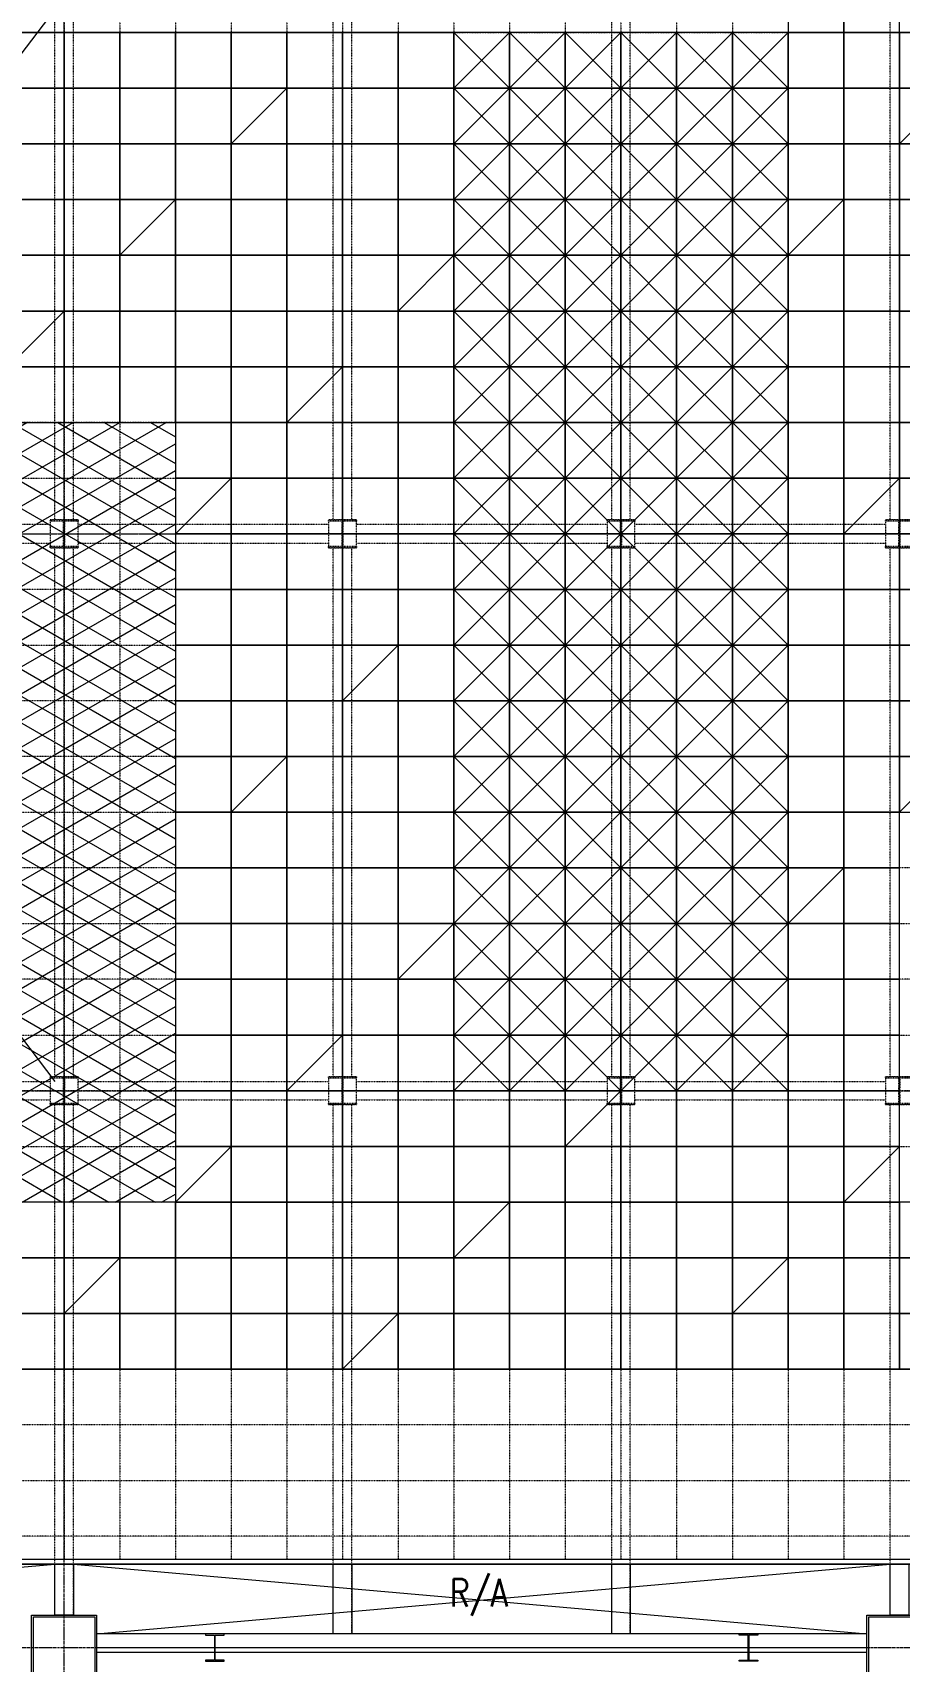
# Model space of a CAD drawing. Extents: x 73996 to 686888, y -9729 to 263202.
# Drawn here: x 381586 to 390926, y 181054 to 198602 of the extents above; entities that cross this region are included whole.
import ezdxf
from ezdxf.enums import TextEntityAlignment as Align

# ---------------------------------------------------------------- set-up
doc = ezdxf.new("R2010")
doc.units = 0
doc.header["$LTSCALE"] = 20
doc.linetypes.add('Data Center Layout_L20$0$CENTER', pattern=[2, 1.25, -0.25, 0.25, -0.25])
doc.linetypes.add('Data Center Layout_L20$0$DOTK1', pattern=[0.1, 0.05, -0.05])
for name, color, linetype, lineweight in [('Data Center Layout_L20$0$$ALDG', 252, 'Data Center Layout_L20$0$DOTK1', 0), ('Data Center Layout_L20$0$$ALDG-P', 252, 'Continuous', 0), ('Data Center Layout_L20$0$$AREA-RC', 252, 'Continuous', 0), ('Data Center Layout_L20$0$$OOBIKI', 252, 'Data Center Layout_L20$0$DOTK1', 0), ('Data Center Layout_L20$0$ARC', 252, 'Continuous', 0), ('Data Center Layout_L20$0$H-SIN', 252, 'Data Center Layout_L20$0$CENTER', 9), ('Data Center Layout_L20$0$HOJO1', 252, 'Continuous', 0)]:
    doc.layers.add(name, color=color, linetype=linetype, lineweight=lineweight)
doc.styles.add('Data Center Layout_L20$0$ROMS', font='ROMANS.shx', dxfattribs={"bigfont": 'bigfont.shx'})

# ---------------------------------------------------------------- blocks, each defined once
blk = doc.blocks.new('Data Center Layout_L20$0$BLANK')
blk.add_lwpolyline([(0, 0), (600, 0), (600, 600), (0, 600)], close=True)
blk = doc.blocks.new('Data Center Layout_L20$0$AGV')
for p, q in [((0, 600), (600, 0)), ((600, 600), (0, 0))]:
    blk.add_line(p, q)
blk.add_lwpolyline([(0, 0), (600, 0), (600, 600), (0, 600)], close=True)
blk = doc.blocks.new('Data Center Layout_L20$0$45%-AL-G')
blk.add_line((600, 600), (0, 0))
blk.add_lwpolyline([(0, 0), (600, 0), (600, 600), (0, 600)], close=True)
blk = doc.blocks.new('Data Center Layout_L20$0$A$C80dc7663')
at = {"layer": 'Data Center Layout_L20$0$$ALDG-P', "linetype": 'Data Center Layout_L20$0$DOTK1'}
h = blk.add_hatch(dxfattribs=at)
h.set_pattern_fill('EXP', color=256, scale=100, style=0)
h.set_pattern_definition([(30, (275940.24, 28654.4), (-125, 216.50635), []), (330, (275940.24, 28654.4), (125, 216.50635), [])])
h.paths.add_polyline_path([(423340.24, 161245.59), (425140.24, 161245.59), (425140.24, 152845.59), (423340.24, 152845.59)])
at = {"layer": 'Data Center Layout_L20$0$$ALDG'}
for p, q in [((424540.24, 184203.59), (424540.24, 148995.59)), ((425140.24, 184153.59), (425140.24, 148995.59)), ((425740.24, 184153.59), (425740.24, 148995.59)), ((426340.24, 184153.59), (426340.24, 148995.59)), ((426940.24, 182515.59), (426940.24, 148995.59)), ((427540.24, 182515.59), (427540.24, 148995.59)), ((428140.24, 182515.59), (428140.24, 148995.59)), ((428740.24, 182515.59), (428740.24, 148995.59)), ((429340.24, 182515.59), (429340.24, 148995.59)), ((429940.24, 182515.59), (429940.24, 148995.59)), ((430540.24, 182515.59), (430540.24, 148995.59)), ((431140.24, 182515.59), (431140.24, 148995.59)), ((431740.24, 182515.59), (431740.24, 148995.59)), ((432340.24, 182515.59), (432340.24, 148995.59)), ((423940.24, 165695.59), (423940.24, 148995.59)), ((334590.24, 165445.59), (531290.24, 165445.59)), ((531290.24, 164845.59), (334590.24, 164845.59)), ((334590.24, 164245.59), (531290.24, 164245.59)), ((531290.24, 163645.59), (334590.24, 163645.59)), ((334590.24, 163045.59), (531290.24, 163045.59)), ((531290.24, 162445.59), (334590.24, 162445.59)), ((334590.24, 161845.59), (531290.24, 161845.59)), ((531290.24, 161245.59), (334590.24, 161245.59)), ((334590.24, 160645.59), (531290.24, 160645.59)), ((334590.24, 160045.59), (531290.24, 160045.59)), ((531290.24, 159445.59), (334590.24, 159445.59)), ((334590.24, 158845.59), (531290.24, 158845.59)), ((531290.24, 158245.59), (334590.24, 158245.59)), ((531290.24, 157645.59), (334590.24, 157645.59)), ((334590.24, 157045.59), (531290.24, 157045.59)), ((531290.24, 156445.59), (334590.24, 156445.59)), ((334590.24, 155845.59), (531290.24, 155845.59)), ((531290.24, 155245.59), (334590.24, 155245.59)), ((334590.24, 154645.59), (531290.24, 154645.59)), ((531290.24, 154045.59), (334590.24, 154045.59)), ((334590.24, 153445.59), (531290.24, 153445.59)), ((531290.24, 152845.59), (334590.24, 152845.59)), ((334590.24, 152245.59), (531290.24, 152245.59)), ((531290.24, 151645.59), (334590.24, 151645.59)), ((334590.24, 151045.59), (531290.24, 151045.59)), ((531290.24, 150445.59), (334590.24, 150445.59)), ((334590.24, 149845.59), (531290.24, 149845.59)), ((531290.24, 149245.59), (334590.24, 149245.59))]:
    blk.add_line(p, q, dxfattribs=at)
at = {"layer": 'Data Center Layout_L20$0$$ALDG-P'}
blk.add_lwpolyline([(421540.24, 151045.59), (421540.24, 165445.59), (428140.24, 165445.59), (428140.24, 154045.59), (431740.24, 154045.59), (431740.24, 165445.59), (439540.24, 165445.59), (439540.24, 151045.59)], close=True, dxfattribs=at)
at = {"layer": 'Data Center Layout_L20$0$$AREA-RC'}
blk.add_lwpolyline([(390940.24, 151045.59), (439540.24, 151045.59), (439540.24, 165445.59), (446140.24, 165445.59), (446140.24, 148345.59), (444890.24, 148345.59), (444890.24, 148945.59), (402990.24, 148945.59), (402990.24, 148395.59), (396590.24, 148395.59), (396590.24, 148345.59), (390890.24, 148345.59), (390890.24, 148995.59), (390940.24, 148995.59)], close=True, dxfattribs=at)
at = {"layer": 'Data Center Layout_L20$0$$OOBIKI'}
for p, q in [((426840.24, 160195.59), (426840.24, 165895.59)), ((427040.24, 160195.59), (427040.24, 165895.59)), ((429840.24, 160195.59), (429840.24, 165895.59)), ((430040.24, 160195.59), (430040.24, 165895.59)), ((423840.24, 160195.59), (423840.24, 165695.59)), ((424040.24, 160195.59), (424040.24, 165695.59)), ((432840.24, 160195.59), (432840.24, 165695.59)), ((423790.24, 160145.59), (421090.24, 160145.59)), ((426790.24, 160145.59), (424090.24, 160145.59)), ((429790.24, 160145.59), (427090.24, 160145.59)), ((432790.24, 160145.59), (430090.24, 160145.59)), ((421090.24, 159945.59), (423790.24, 159945.59)), ((423840.24, 154195.59), (423840.24, 159895.59)), ((424040.24, 154195.59), (424040.24, 159895.59)), ((424090.24, 159945.59), (426790.24, 159945.59)), ((426840.24, 154195.59), (426840.24, 159895.59)), ((427040.24, 154195.59), (427040.24, 159895.59)), ((427090.24, 159945.59), (429790.24, 159945.59)), ((429840.24, 154195.59), (429840.24, 159895.59)), ((430040.24, 154195.59), (430040.24, 159895.59)), ((430090.24, 159945.59), (432790.24, 159945.59)), ((432840.24, 154195.59), (432840.24, 159895.59)), ((421090.24, 154145.59), (423790.24, 154145.59)), ((424090.24, 154145.59), (426790.24, 154145.59)), ((427090.24, 154145.59), (429790.24, 154145.59)), ((430090.24, 154145.59), (432790.24, 154145.59)), ((421090.24, 153945.59), (423790.24, 153945.59)), ((424090.24, 153945.59), (426790.24, 153945.59)), ((427090.24, 153945.59), (429790.24, 153945.59)), ((430090.24, 153945.59), (432790.24, 153945.59)), ((423840.24, 148395.59), (423840.24, 153895.59)), ((424040.24, 148395.59), (424040.24, 153895.59)), ((426840.24, 148195.59), (426840.24, 153895.59)), ((427040.24, 148195.59), (427040.24, 153895.59)), ((429840.24, 148195.59), (429840.24, 153895.59)), ((430040.24, 148195.59), (430040.24, 153895.59)), ((432840.24, 148395.59), (432840.24, 153895.59))]:
    blk.add_line(p, q, dxfattribs=at)
at = {"layer": 'Data Center Layout_L20$0$$OOBIKI', "linetype": 'Data Center Layout_L20$0$DOTK1'}
for points in [[(423790.24, 160195.59), (424090.24, 160195.59), (424090.24, 160180.59), (423945.24, 160180.59), (423945.24, 159910.59), (424090.24, 159910.59), (424090.24, 159895.59), (423790.24, 159895.59), (423790.24, 159910.59), (423935.24, 159910.59), (423935.24, 160180.59), (423790.24, 160180.59)], [(426790.24, 160195.59), (427090.24, 160195.59), (427090.24, 160180.59), (426945.24, 160180.59), (426945.24, 159910.59), (427090.24, 159910.59), (427090.24, 159895.59), (426790.24, 159895.59), (426790.24, 159910.59), (426935.24, 159910.59), (426935.24, 160180.59), (426790.24, 160180.59)], [(429790.24, 160195.59), (430090.24, 160195.59), (430090.24, 160180.59), (429945.24, 160180.59), (429945.24, 159910.59), (430090.24, 159910.59), (430090.24, 159895.59), (429790.24, 159895.59), (429790.24, 159910.59), (429935.24, 159910.59), (429935.24, 160180.59), (429790.24, 160180.59)], [(432790.24, 160195.59), (433090.24, 160195.59), (433090.24, 160180.59), (432945.24, 160180.59), (432945.24, 159910.59), (433090.24, 159910.59), (433090.24, 159895.59), (432790.24, 159895.59), (432790.24, 159910.59), (432935.24, 159910.59), (432935.24, 160180.59), (432790.24, 160180.59)], [(423790.24, 154195.59), (424090.24, 154195.59), (424090.24, 154180.59), (423945.24, 154180.59), (423945.24, 153910.59), (424090.24, 153910.59), (424090.24, 153895.59), (423790.24, 153895.59), (423790.24, 153910.59), (423935.24, 153910.59), (423935.24, 154180.59), (423790.24, 154180.59)], [(426790.24, 154195.59), (427090.24, 154195.59), (427090.24, 154180.59), (426945.24, 154180.59), (426945.24, 153910.59), (427090.24, 153910.59), (427090.24, 153895.59), (426790.24, 153895.59), (426790.24, 153910.59), (426935.24, 153910.59), (426935.24, 154180.59), (426790.24, 154180.59)], [(429790.24, 154195.59), (430090.24, 154195.59), (430090.24, 154180.59), (429945.24, 154180.59), (429945.24, 153910.59), (430090.24, 153910.59), (430090.24, 153895.59), (429790.24, 153895.59), (429790.24, 153910.59), (429935.24, 153910.59), (429935.24, 154180.59), (429790.24, 154180.59)], [(432790.24, 154195.59), (433090.24, 154195.59), (433090.24, 154180.59), (432945.24, 154180.59), (432945.24, 153910.59), (433090.24, 153910.59), (433090.24, 153895.59), (432790.24, 153895.59), (432790.24, 153910.59), (432935.24, 153910.59), (432935.24, 154180.59), (432790.24, 154180.59)]]:
    blk.add_lwpolyline(points, close=True, dxfattribs=at)
at = {"layer": 'Data Center Layout_L20$0$$OOBIKI'}
for points in [[(423790.24, 159895.59), (424090.24, 159895.59), (424090.24, 160195.59), (423790.24, 160195.59)], [(426790.24, 159895.59), (427090.24, 159895.59), (427090.24, 160195.59), (426790.24, 160195.59)], [(429790.24, 159895.59), (430090.24, 159895.59), (430090.24, 160195.59), (429790.24, 160195.59)], [(432790.24, 159895.59), (433090.24, 159895.59), (433090.24, 160195.59), (432790.24, 160195.59)], [(423790.24, 153895.59), (424090.24, 153895.59), (424090.24, 154195.59), (423790.24, 154195.59)], [(426790.24, 153895.59), (427090.24, 153895.59), (427090.24, 154195.59), (426790.24, 154195.59)], [(429790.24, 153895.59), (430090.24, 153895.59), (430090.24, 154195.59), (429790.24, 154195.59)], [(432790.24, 153895.59), (433090.24, 153895.59), (433090.24, 154195.59), (432790.24, 154195.59)]]:
    blk.add_lwpolyline(points, close=True, dxfattribs=at)
at = {"layer": 'Data Center Layout_L20$0$ARC'}
for p, q in [((444940.24, 148995.59), (402940.24, 148995.59)), ((402990.24, 148945.59), (444890.24, 148945.59)), ((415290.24, 148195.59), (423840.24, 148945.59)), ((424040.24, 148945.59), (432590.24, 148195.59)), ((424290.24, 148195.59), (432840.24, 148945.59)), ((432590.24, 148195.59), (424290.24, 148195.59)), ((424290.24, 147995.59), (432590.24, 147995.59))]:
    blk.add_line(p, q, dxfattribs=at)
at = {"layer": 'Data Center Layout_L20$0$ARC', "linetype": 'Continuous'}
blk.add_line((424290.24, 148045.59), (432590.24, 148045.59), dxfattribs=at)
at = {"layer": 'Data Center Layout_L20$0$ARC'}
for points in [[(423340.24, 161245.59), (425140.24, 161245.59), (425140.24, 152845.59), (423340.24, 152845.59)], [(423840.24, 148945.59), (424040.24, 148945.59), (424040.24, 148395.59), (423840.24, 148395.59)], [(426840.24, 148945.59), (427040.24, 148945.59), (427040.24, 148195.59), (426840.24, 148195.59)], [(429840.24, 148945.59), (430040.24, 148945.59), (430040.24, 148195.59), (429840.24, 148195.59)], [(432840.24, 148945.59), (433040.24, 148945.59), (433040.24, 148395.59), (432840.24, 148395.59)], [(423590.24, 147695.59), (423590.24, 148395.59), (424290.24, 148395.59), (424290.24, 147695.59)], [(423610.24, 147715.59), (423610.24, 148375.59), (424270.24, 148375.59), (424270.24, 147715.59)], [(432590.24, 147695.59), (432590.24, 148395.59), (433290.24, 148395.59), (433290.24, 147695.59)], [(432610.24, 147715.59), (432610.24, 148375.59), (433270.24, 148375.59), (433270.24, 147715.59)], [(425465.24, 147898.59), (425665.24, 147898.59), (425665.24, 147910.59), (425569.24, 147910.59), (425569.24, 148180.59), (425665.24, 148180.59), (425665.24, 148192.59), (425465.24, 148192.59), (425465.24, 148180.59), (425561.24, 148180.59), (425561.24, 147910.59), (425465.24, 147910.59)], [(431415.24, 147898.59), (431215.24, 147898.59), (431215.24, 147910.59), (431311.24, 147910.59), (431311.24, 148180.59), (431215.24, 148180.59), (431215.24, 148192.59), (431415.24, 148192.59), (431415.24, 148180.59), (431319.24, 148180.59), (431319.24, 147910.59), (431415.24, 147910.59)]]:
    blk.add_lwpolyline(points, close=True, dxfattribs=at)
at = {"layer": 'Data Center Layout_L20$0$H-SIN'}
for p, q in [((423940.24, 124521.53), (423940.24, 230045.59)), ((294307.41, 160045.59), (588940.24, 160045.59)), ((294307.41, 154045.59), (588940.24, 154045.59)), ((294307.41, 148045.59), (588940.24, 148045.59))]:
    blk.add_line(p, q, dxfattribs=at)
at = {"layer": 'Data Center Layout_L20$0$HOJO1'}
for p, q in [((423840.24, 165695.59), (415040.24, 154145.59)), ((415040.24, 165695.59), (423840.24, 154145.59))]:
    blk.add_line(p, q, dxfattribs=at)
at = {"layer": 'Data Center Layout_L20$0$$ALDG-P'}
for name, p in [('Data Center Layout_L20$0$BLANK', (431740.24, 165445.59)), ('Data Center Layout_L20$0$BLANK', (432340.24, 165445.59)), ('Data Center Layout_L20$0$BLANK', (423340.24, 164845.59)), ('Data Center Layout_L20$0$BLANK', (423940.24, 164845.59)), ('Data Center Layout_L20$0$BLANK', (424540.24, 164845.59)), ('Data Center Layout_L20$0$BLANK', (425140.24, 164845.59)), ('Data Center Layout_L20$0$BLANK', (425740.24, 164845.59)), ('Data Center Layout_L20$0$BLANK', (426340.24, 164845.59)), ('Data Center Layout_L20$0$BLANK', (426940.24, 164845.59)), ('Data Center Layout_L20$0$BLANK', (427540.24, 164845.59)), ('Data Center Layout_L20$0$AGV', (428140.24, 164845.59)), ('Data Center Layout_L20$0$AGV', (428740.24, 164845.59)), ('Data Center Layout_L20$0$AGV', (429340.24, 164845.59)), ('Data Center Layout_L20$0$AGV', (429940.24, 164845.59)), ('Data Center Layout_L20$0$AGV', (430540.24, 164845.59)), ('Data Center Layout_L20$0$AGV', (431140.24, 164845.59)), ('Data Center Layout_L20$0$BLANK', (431740.24, 164845.59)), ('Data Center Layout_L20$0$BLANK', (432340.24, 164845.59)), ('Data Center Layout_L20$0$BLANK', (432940.24, 164845.59)), ('Data Center Layout_L20$0$BLANK', (423340.24, 164245.59)), ('Data Center Layout_L20$0$BLANK', (423940.24, 164245.59)), ('Data Center Layout_L20$0$BLANK', (424540.24, 164245.59)), ('Data Center Layout_L20$0$BLANK', (425140.24, 164245.59)), ('Data Center Layout_L20$0$45%-AL-G', (425740.24, 164245.59)), ('Data Center Layout_L20$0$BLANK', (426340.24, 164245.59)), ('Data Center Layout_L20$0$BLANK', (426940.24, 164245.59)), ('Data Center Layout_L20$0$BLANK', (427540.24, 164245.59)), ('Data Center Layout_L20$0$AGV', (428140.24, 164245.59)), ('Data Center Layout_L20$0$AGV', (428740.24, 164245.59)), ('Data Center Layout_L20$0$AGV', (429340.24, 164245.59)), ('Data Center Layout_L20$0$AGV', (429940.24, 164245.59)), ('Data Center Layout_L20$0$AGV', (430540.24, 164245.59)), ('Data Center Layout_L20$0$AGV', (431140.24, 164245.59)), ('Data Center Layout_L20$0$BLANK', (431740.24, 164245.59)), ('Data Center Layout_L20$0$BLANK', (432340.24, 164245.59)), ('Data Center Layout_L20$0$45%-AL-G', (432940.24, 164245.59)), ('Data Center Layout_L20$0$BLANK', (423340.24, 163645.59)), ('Data Center Layout_L20$0$BLANK', (423940.24, 163645.59)), ('Data Center Layout_L20$0$BLANK', (424540.24, 163645.59)), ('Data Center Layout_L20$0$BLANK', (425140.24, 163645.59)), ('Data Center Layout_L20$0$BLANK', (425740.24, 163645.59)), ('Data Center Layout_L20$0$BLANK', (426340.24, 163645.59)), ('Data Center Layout_L20$0$BLANK', (426940.24, 163645.59)), ('Data Center Layout_L20$0$BLANK', (427540.24, 163645.59)), ('Data Center Layout_L20$0$AGV', (428140.24, 163645.59)), ('Data Center Layout_L20$0$AGV', (428740.24, 163645.59)), ('Data Center Layout_L20$0$AGV', (429340.24, 163645.59)), ('Data Center Layout_L20$0$AGV', (429940.24, 163645.59)), ('Data Center Layout_L20$0$AGV', (430540.24, 163645.59)), ('Data Center Layout_L20$0$AGV', (431140.24, 163645.59)), ('Data Center Layout_L20$0$BLANK', (431740.24, 163645.59)), ('Data Center Layout_L20$0$BLANK', (432340.24, 163645.59)), ('Data Center Layout_L20$0$BLANK', (432940.24, 163645.59)), ('Data Center Layout_L20$0$BLANK', (423340.24, 163045.59)), ('Data Center Layout_L20$0$BLANK', (423940.24, 163045.59)), ('Data Center Layout_L20$0$45%-AL-G', (424540.24, 163045.59)), ('Data Center Layout_L20$0$BLANK', (425140.24, 163045.59)), ('Data Center Layout_L20$0$BLANK', (425740.24, 163045.59)), ('Data Center Layout_L20$0$BLANK', (426340.24, 163045.59)), ('Data Center Layout_L20$0$BLANK', (426940.24, 163045.59)), ('Data Center Layout_L20$0$BLANK', (427540.24, 163045.59)), ('Data Center Layout_L20$0$AGV', (428140.24, 163045.59)), ('Data Center Layout_L20$0$AGV', (428740.24, 163045.59)), ('Data Center Layout_L20$0$AGV', (429340.24, 163045.59)), ('Data Center Layout_L20$0$AGV', (429940.24, 163045.59)), ('Data Center Layout_L20$0$AGV', (430540.24, 163045.59)), ('Data Center Layout_L20$0$AGV', (431140.24, 163045.59)), ('Data Center Layout_L20$0$45%-AL-G', (431740.24, 163045.59)), ('Data Center Layout_L20$0$BLANK', (432340.24, 163045.59)), ('Data Center Layout_L20$0$BLANK', (432940.24, 163045.59)), ('Data Center Layout_L20$0$BLANK', (423340.24, 162445.59)), ('Data Center Layout_L20$0$BLANK', (423940.24, 162445.59)), ('Data Center Layout_L20$0$BLANK', (424540.24, 162445.59)), ('Data Center Layout_L20$0$BLANK', (425140.24, 162445.59)), ('Data Center Layout_L20$0$BLANK', (425740.24, 162445.59)), ('Data Center Layout_L20$0$BLANK', (426340.24, 162445.59)), ('Data Center Layout_L20$0$BLANK', (426940.24, 162445.59)), ('Data Center Layout_L20$0$45%-AL-G', (427540.24, 162445.59)), ('Data Center Layout_L20$0$AGV', (428140.24, 162445.59)), ('Data Center Layout_L20$0$AGV', (428740.24, 162445.59)), ('Data Center Layout_L20$0$AGV', (429340.24, 162445.59)), ('Data Center Layout_L20$0$AGV', (429940.24, 162445.59)), ('Data Center Layout_L20$0$AGV', (430540.24, 162445.59)), ('Data Center Layout_L20$0$AGV', (431140.24, 162445.59)), ('Data Center Layout_L20$0$BLANK', (431740.24, 162445.59)), ('Data Center Layout_L20$0$BLANK', (432340.24, 162445.59)), ('Data Center Layout_L20$0$BLANK', (432940.24, 162445.59)), ('Data Center Layout_L20$0$45%-AL-G', (423340.24, 161845.59)), ('Data Center Layout_L20$0$BLANK', (423940.24, 161845.59)), ('Data Center Layout_L20$0$BLANK', (424540.24, 161845.59)), ('Data Center Layout_L20$0$BLANK', (425140.24, 161845.59)), ('Data Center Layout_L20$0$BLANK', (425740.24, 161845.59)), ('Data Center Layout_L20$0$BLANK', (426340.24, 161845.59)), ('Data Center Layout_L20$0$BLANK', (426940.24, 161845.59)), ('Data Center Layout_L20$0$BLANK', (427540.24, 161845.59)), ('Data Center Layout_L20$0$AGV', (428140.24, 161845.59)), ('Data Center Layout_L20$0$AGV', (428740.24, 161845.59)), ('Data Center Layout_L20$0$AGV', (429340.24, 161845.59)), ('Data Center Layout_L20$0$AGV', (429940.24, 161845.59)), ('Data Center Layout_L20$0$AGV', (430540.24, 161845.59)), ('Data Center Layout_L20$0$AGV', (431140.24, 161845.59)), ('Data Center Layout_L20$0$BLANK', (431740.24, 161845.59)), ('Data Center Layout_L20$0$BLANK', (432340.24, 161845.59)), ('Data Center Layout_L20$0$BLANK', (432940.24, 161845.59)), ('Data Center Layout_L20$0$BLANK', (423340.24, 161245.59)), ('Data Center Layout_L20$0$BLANK', (423940.24, 161245.59)), ('Data Center Layout_L20$0$BLANK', (424540.24, 161245.59)), ('Data Center Layout_L20$0$BLANK', (425140.24, 161245.59)), ('Data Center Layout_L20$0$BLANK', (425740.24, 161245.59)), ('Data Center Layout_L20$0$45%-AL-G', (426340.24, 161245.59)), ('Data Center Layout_L20$0$BLANK', (426940.24, 161245.59)), ('Data Center Layout_L20$0$BLANK', (427540.24, 161245.59)), ('Data Center Layout_L20$0$AGV', (428140.24, 161245.59)), ('Data Center Layout_L20$0$AGV', (428740.24, 161245.59)), ('Data Center Layout_L20$0$AGV', (429340.24, 161245.59)), ('Data Center Layout_L20$0$AGV', (429940.24, 161245.59)), ('Data Center Layout_L20$0$AGV', (430540.24, 161245.59)), ('Data Center Layout_L20$0$AGV', (431140.24, 161245.59)), ('Data Center Layout_L20$0$BLANK', (431740.24, 161245.59)), ('Data Center Layout_L20$0$BLANK', (432340.24, 161245.59)), ('Data Center Layout_L20$0$BLANK', (432940.24, 161245.59)), ('Data Center Layout_L20$0$BLANK', (425140.24, 160645.59)), ('Data Center Layout_L20$0$BLANK', (425740.24, 160645.59)), ('Data Center Layout_L20$0$BLANK', (426340.24, 160645.59)), ('Data Center Layout_L20$0$BLANK', (426940.24, 160645.59)), ('Data Center Layout_L20$0$BLANK', (427540.24, 160645.59)), ('Data Center Layout_L20$0$AGV', (428140.24, 160645.59)), ('Data Center Layout_L20$0$AGV', (428740.24, 160645.59)), ('Data Center Layout_L20$0$AGV', (429340.24, 160645.59)), ('Data Center Layout_L20$0$AGV', (429940.24, 160645.59)), ('Data Center Layout_L20$0$AGV', (430540.24, 160645.59)), ('Data Center Layout_L20$0$AGV', (431140.24, 160645.59)), ('Data Center Layout_L20$0$BLANK', (431740.24, 160645.59)), ('Data Center Layout_L20$0$BLANK', (432340.24, 160645.59)), ('Data Center Layout_L20$0$BLANK', (432940.24, 160645.59)), ('Data Center Layout_L20$0$45%-AL-G', (425140.24, 160045.59)), ('Data Center Layout_L20$0$BLANK', (425740.24, 160045.59)), ('Data Center Layout_L20$0$BLANK', (426340.24, 160045.59)), ('Data Center Layout_L20$0$BLANK', (426940.24, 160045.59)), ('Data Center Layout_L20$0$BLANK', (427540.24, 160045.59)), ('Data Center Layout_L20$0$AGV', (428140.24, 160045.59)), ('Data Center Layout_L20$0$AGV', (428740.24, 160045.59)), ('Data Center Layout_L20$0$AGV', (429340.24, 160045.59)), ('Data Center Layout_L20$0$AGV', (429940.24, 160045.59)), ('Data Center Layout_L20$0$AGV', (430540.24, 160045.59)), ('Data Center Layout_L20$0$AGV', (431140.24, 160045.59)), ('Data Center Layout_L20$0$BLANK', (431740.24, 160045.59)), ('Data Center Layout_L20$0$45%-AL-G', (432340.24, 160045.59)), ('Data Center Layout_L20$0$BLANK', (432940.24, 160045.59)), ('Data Center Layout_L20$0$BLANK', (425140.24, 159445.59)), ('Data Center Layout_L20$0$BLANK', (425740.24, 159445.59)), ('Data Center Layout_L20$0$BLANK', (426340.24, 159445.59)), ('Data Center Layout_L20$0$BLANK', (426940.24, 159445.59)), ('Data Center Layout_L20$0$BLANK', (427540.24, 159445.59)), ('Data Center Layout_L20$0$AGV', (428140.24, 159445.59)), ('Data Center Layout_L20$0$AGV', (428740.24, 159445.59)), ('Data Center Layout_L20$0$AGV', (429340.24, 159445.59)), ('Data Center Layout_L20$0$AGV', (429940.24, 159445.59)), ('Data Center Layout_L20$0$AGV', (430540.24, 159445.59)), ('Data Center Layout_L20$0$AGV', (431140.24, 159445.59)), ('Data Center Layout_L20$0$BLANK', (431740.24, 159445.59)), ('Data Center Layout_L20$0$BLANK', (432340.24, 159445.59)), ('Data Center Layout_L20$0$BLANK', (432940.24, 159445.59)), ('Data Center Layout_L20$0$BLANK', (425140.24, 158845.59)), ('Data Center Layout_L20$0$BLANK', (425740.24, 158845.59)), ('Data Center Layout_L20$0$BLANK', (426340.24, 158845.59)), ('Data Center Layout_L20$0$BLANK', (426940.24, 158845.59)), ('Data Center Layout_L20$0$BLANK', (427540.24, 158845.59)), ('Data Center Layout_L20$0$AGV', (428140.24, 158845.59)), ('Data Center Layout_L20$0$AGV', (428740.24, 158845.59)), ('Data Center Layout_L20$0$AGV', (429340.24, 158845.59)), ('Data Center Layout_L20$0$AGV', (429940.24, 158845.59)), ('Data Center Layout_L20$0$AGV', (430540.24, 158845.59)), ('Data Center Layout_L20$0$AGV', (431140.24, 158845.59)), ('Data Center Layout_L20$0$BLANK', (431740.24, 158845.59)), ('Data Center Layout_L20$0$BLANK', (432340.24, 158845.59)), ('Data Center Layout_L20$0$BLANK', (432940.24, 158845.59)), ('Data Center Layout_L20$0$BLANK', (425140.24, 158245.59)), ('Data Center Layout_L20$0$BLANK', (425740.24, 158245.59)), ('Data Center Layout_L20$0$BLANK', (426340.24, 158245.59)), ('Data Center Layout_L20$0$45%-AL-G', (426940.24, 158245.59)), ('Data Center Layout_L20$0$BLANK', (427540.24, 158245.59)), ('Data Center Layout_L20$0$AGV', (428140.24, 158245.59)), ('Data Center Layout_L20$0$AGV', (428740.24, 158245.59)), ('Data Center Layout_L20$0$AGV', (429340.24, 158245.59)), ('Data Center Layout_L20$0$AGV', (429940.24, 158245.59)), ('Data Center Layout_L20$0$AGV', (430540.24, 158245.59)), ('Data Center Layout_L20$0$AGV', (431140.24, 158245.59)), ('Data Center Layout_L20$0$BLANK', (431740.24, 158245.59)), ('Data Center Layout_L20$0$BLANK', (432340.24, 158245.59)), ('Data Center Layout_L20$0$BLANK', (432940.24, 158245.59)), ('Data Center Layout_L20$0$BLANK', (425140.24, 157645.59)), ('Data Center Layout_L20$0$BLANK', (425740.24, 157645.59)), ('Data Center Layout_L20$0$BLANK', (426340.24, 157645.59)), ('Data Center Layout_L20$0$BLANK', (426940.24, 157645.59)), ('Data Center Layout_L20$0$BLANK', (427540.24, 157645.59)), ('Data Center Layout_L20$0$AGV', (428140.24, 157645.59)), ('Data Center Layout_L20$0$AGV', (428740.24, 157645.59)), ('Data Center Layout_L20$0$AGV', (429340.24, 157645.59)), ('Data Center Layout_L20$0$AGV', (429940.24, 157645.59)), ('Data Center Layout_L20$0$AGV', (430540.24, 157645.59)), ('Data Center Layout_L20$0$AGV', (431140.24, 157645.59)), ('Data Center Layout_L20$0$BLANK', (431740.24, 157645.59)), ('Data Center Layout_L20$0$BLANK', (432340.24, 157645.59)), ('Data Center Layout_L20$0$BLANK', (432940.24, 157645.59)), ('Data Center Layout_L20$0$BLANK', (425140.24, 157045.59)), ('Data Center Layout_L20$0$45%-AL-G', (425740.24, 157045.59)), ('Data Center Layout_L20$0$BLANK', (426340.24, 157045.59)), ('Data Center Layout_L20$0$BLANK', (426940.24, 157045.59)), ('Data Center Layout_L20$0$BLANK', (427540.24, 157045.59)), ('Data Center Layout_L20$0$AGV', (428140.24, 157045.59)), ('Data Center Layout_L20$0$AGV', (428740.24, 157045.59)), ('Data Center Layout_L20$0$AGV', (429340.24, 157045.59)), ('Data Center Layout_L20$0$AGV', (429940.24, 157045.59)), ('Data Center Layout_L20$0$AGV', (430540.24, 157045.59)), ('Data Center Layout_L20$0$AGV', (431140.24, 157045.59)), ('Data Center Layout_L20$0$BLANK', (431740.24, 157045.59)), ('Data Center Layout_L20$0$BLANK', (432340.24, 157045.59)), ('Data Center Layout_L20$0$45%-AL-G', (432940.24, 157045.59)), ('Data Center Layout_L20$0$BLANK', (425140.24, 156445.59)), ('Data Center Layout_L20$0$BLANK', (425740.24, 156445.59)), ('Data Center Layout_L20$0$BLANK', (426340.24, 156445.59)), ('Data Center Layout_L20$0$BLANK', (426940.24, 156445.59)), ('Data Center Layout_L20$0$BLANK', (427540.24, 156445.59)), ('Data Center Layout_L20$0$AGV', (428140.24, 156445.59)), ('Data Center Layout_L20$0$AGV', (428740.24, 156445.59)), ('Data Center Layout_L20$0$AGV', (429340.24, 156445.59)), ('Data Center Layout_L20$0$AGV', (429940.24, 156445.59)), ('Data Center Layout_L20$0$AGV', (430540.24, 156445.59)), ('Data Center Layout_L20$0$AGV', (431140.24, 156445.59)), ('Data Center Layout_L20$0$BLANK', (431740.24, 156445.59)), ('Data Center Layout_L20$0$BLANK', (432340.24, 156445.59)), ('Data Center Layout_L20$0$BLANK', (425140.24, 155845.59)), ('Data Center Layout_L20$0$BLANK', (425740.24, 155845.59)), ('Data Center Layout_L20$0$BLANK', (426340.24, 155845.59)), ('Data Center Layout_L20$0$BLANK', (426940.24, 155845.59)), ('Data Center Layout_L20$0$BLANK', (427540.24, 155845.59)), ('Data Center Layout_L20$0$AGV', (428140.24, 155845.59)), ('Data Center Layout_L20$0$AGV', (428740.24, 155845.59)), ('Data Center Layout_L20$0$AGV', (429340.24, 155845.59)), ('Data Center Layout_L20$0$AGV', (429940.24, 155845.59)), ('Data Center Layout_L20$0$AGV', (430540.24, 155845.59)), ('Data Center Layout_L20$0$AGV', (431140.24, 155845.59)), ('Data Center Layout_L20$0$45%-AL-G', (431740.24, 155845.59)), ('Data Center Layout_L20$0$BLANK', (432340.24, 155845.59)), ('Data Center Layout_L20$0$BLANK', (425140.24, 155245.59)), ('Data Center Layout_L20$0$BLANK', (425740.24, 155245.59)), ('Data Center Layout_L20$0$BLANK', (426340.24, 155245.59)), ('Data Center Layout_L20$0$BLANK', (426940.24, 155245.59)), ('Data Center Layout_L20$0$45%-AL-G', (427540.24, 155245.59)), ('Data Center Layout_L20$0$AGV', (428140.24, 155245.59)), ('Data Center Layout_L20$0$AGV', (428740.24, 155245.59)), ('Data Center Layout_L20$0$AGV', (429340.24, 155245.59)), ('Data Center Layout_L20$0$AGV', (429940.24, 155245.59)), ('Data Center Layout_L20$0$AGV', (430540.24, 155245.59)), ('Data Center Layout_L20$0$AGV', (431140.24, 155245.59)), ('Data Center Layout_L20$0$BLANK', (431740.24, 155245.59)), ('Data Center Layout_L20$0$BLANK', (432340.24, 155245.59)), ('Data Center Layout_L20$0$BLANK', (425140.24, 154645.59)), ('Data Center Layout_L20$0$BLANK', (425740.24, 154645.59)), ('Data Center Layout_L20$0$BLANK', (426340.24, 154645.59)), ('Data Center Layout_L20$0$BLANK', (426940.24, 154645.59)), ('Data Center Layout_L20$0$BLANK', (427540.24, 154645.59)), ('Data Center Layout_L20$0$AGV', (428140.24, 154645.59)), ('Data Center Layout_L20$0$AGV', (428740.24, 154645.59)), ('Data Center Layout_L20$0$AGV', (429340.24, 154645.59)), ('Data Center Layout_L20$0$AGV', (429940.24, 154645.59)), ('Data Center Layout_L20$0$AGV', (430540.24, 154645.59)), ('Data Center Layout_L20$0$AGV', (431140.24, 154645.59)), ('Data Center Layout_L20$0$BLANK', (431740.24, 154645.59)), ('Data Center Layout_L20$0$BLANK', (432340.24, 154645.59)), ('Data Center Layout_L20$0$BLANK', (425140.24, 154045.59)), ('Data Center Layout_L20$0$BLANK', (425740.24, 154045.59)), ('Data Center Layout_L20$0$45%-AL-G', (426340.24, 154045.59)), ('Data Center Layout_L20$0$BLANK', (426940.24, 154045.59)), ('Data Center Layout_L20$0$BLANK', (427540.24, 154045.59)), ('Data Center Layout_L20$0$AGV', (428140.24, 154045.59)), ('Data Center Layout_L20$0$AGV', (428740.24, 154045.59)), ('Data Center Layout_L20$0$AGV', (429340.24, 154045.59)), ('Data Center Layout_L20$0$AGV', (429940.24, 154045.59)), ('Data Center Layout_L20$0$AGV', (430540.24, 154045.59)), ('Data Center Layout_L20$0$AGV', (431140.24, 154045.59)), ('Data Center Layout_L20$0$BLANK', (431740.24, 154045.59)), ('Data Center Layout_L20$0$BLANK', (432340.24, 154045.59)), ('Data Center Layout_L20$0$BLANK', (425140.24, 153445.59)), ('Data Center Layout_L20$0$BLANK', (425740.24, 153445.59)), ('Data Center Layout_L20$0$BLANK', (426340.24, 153445.59)), ('Data Center Layout_L20$0$BLANK', (426940.24, 153445.59)), ('Data Center Layout_L20$0$BLANK', (427540.24, 153445.59)), ('Data Center Layout_L20$0$BLANK', (428140.24, 153445.59)), ('Data Center Layout_L20$0$BLANK', (428740.24, 153445.59)), ('Data Center Layout_L20$0$45%-AL-G', (429340.24, 153445.59)), ('Data Center Layout_L20$0$BLANK', (429940.24, 153445.59)), ('Data Center Layout_L20$0$BLANK', (430540.24, 153445.59)), ('Data Center Layout_L20$0$BLANK', (431140.24, 153445.59)), ('Data Center Layout_L20$0$BLANK', (431740.24, 153445.59)), ('Data Center Layout_L20$0$BLANK', (432340.24, 153445.59)), ('Data Center Layout_L20$0$45%-AL-G', (425140.24, 152845.59)), ('Data Center Layout_L20$0$BLANK', (425740.24, 152845.59)), ('Data Center Layout_L20$0$BLANK', (426340.24, 152845.59)), ('Data Center Layout_L20$0$BLANK', (426940.24, 152845.59)), ('Data Center Layout_L20$0$BLANK', (427540.24, 152845.59)), ('Data Center Layout_L20$0$BLANK', (428140.24, 152845.59)), ('Data Center Layout_L20$0$BLANK', (428740.24, 152845.59)), ('Data Center Layout_L20$0$BLANK', (429340.24, 152845.59)), ('Data Center Layout_L20$0$BLANK', (429940.24, 152845.59)), ('Data Center Layout_L20$0$BLANK', (430540.24, 152845.59)), ('Data Center Layout_L20$0$BLANK', (431140.24, 152845.59)), ('Data Center Layout_L20$0$BLANK', (431740.24, 152845.59)), ('Data Center Layout_L20$0$45%-AL-G', (432340.24, 152845.59)), ('Data Center Layout_L20$0$BLANK', (423340.24, 152245.59)), ('Data Center Layout_L20$0$BLANK', (423940.24, 152245.59)), ('Data Center Layout_L20$0$BLANK', (424540.24, 152245.59)), ('Data Center Layout_L20$0$BLANK', (425140.24, 152245.59)), ('Data Center Layout_L20$0$BLANK', (425740.24, 152245.59)), ('Data Center Layout_L20$0$BLANK', (426340.24, 152245.59)), ('Data Center Layout_L20$0$BLANK', (426940.24, 152245.59)), ('Data Center Layout_L20$0$BLANK', (427540.24, 152245.59)), ('Data Center Layout_L20$0$45%-AL-G', (428140.24, 152245.59)), ('Data Center Layout_L20$0$BLANK', (428740.24, 152245.59)), ('Data Center Layout_L20$0$BLANK', (429340.24, 152245.59)), ('Data Center Layout_L20$0$BLANK', (429940.24, 152245.59)), ('Data Center Layout_L20$0$BLANK', (430540.24, 152245.59)), ('Data Center Layout_L20$0$BLANK', (431140.24, 152245.59)), ('Data Center Layout_L20$0$BLANK', (431740.24, 152245.59)), ('Data Center Layout_L20$0$BLANK', (432340.24, 152245.59)), ('Data Center Layout_L20$0$BLANK', (432940.24, 152245.59)), ('Data Center Layout_L20$0$BLANK', (423340.24, 151645.59)), ('Data Center Layout_L20$0$45%-AL-G', (423940.24, 151645.59)), ('Data Center Layout_L20$0$BLANK', (424540.24, 151645.59)), ('Data Center Layout_L20$0$BLANK', (425140.24, 151645.59)), ('Data Center Layout_L20$0$BLANK', (425740.24, 151645.59)), ('Data Center Layout_L20$0$BLANK', (426340.24, 151645.59)), ('Data Center Layout_L20$0$BLANK', (426940.24, 151645.59)), ('Data Center Layout_L20$0$BLANK', (427540.24, 151645.59)), ('Data Center Layout_L20$0$BLANK', (428140.24, 151645.59)), ('Data Center Layout_L20$0$BLANK', (428740.24, 151645.59)), ('Data Center Layout_L20$0$BLANK', (429340.24, 151645.59)), ('Data Center Layout_L20$0$BLANK', (429940.24, 151645.59)), ('Data Center Layout_L20$0$BLANK', (430540.24, 151645.59)), ('Data Center Layout_L20$0$45%-AL-G', (431140.24, 151645.59)), ('Data Center Layout_L20$0$BLANK', (431740.24, 151645.59)), ('Data Center Layout_L20$0$BLANK', (432340.24, 151645.59)), ('Data Center Layout_L20$0$BLANK', (432940.24, 151645.59)), ('Data Center Layout_L20$0$BLANK', (423340.24, 151045.59)), ('Data Center Layout_L20$0$BLANK', (423940.24, 151045.59)), ('Data Center Layout_L20$0$BLANK', (424540.24, 151045.59)), ('Data Center Layout_L20$0$BLANK', (425140.24, 151045.59)), ('Data Center Layout_L20$0$BLANK', (425740.24, 151045.59)), ('Data Center Layout_L20$0$BLANK', (426340.24, 151045.59)), ('Data Center Layout_L20$0$45%-AL-G', (426940.24, 151045.59)), ('Data Center Layout_L20$0$BLANK', (427540.24, 151045.59)), ('Data Center Layout_L20$0$BLANK', (428140.24, 151045.59)), ('Data Center Layout_L20$0$BLANK', (428740.24, 151045.59)), ('Data Center Layout_L20$0$BLANK', (429340.24, 151045.59)), ('Data Center Layout_L20$0$BLANK', (429940.24, 151045.59)), ('Data Center Layout_L20$0$BLANK', (430540.24, 151045.59)), ('Data Center Layout_L20$0$BLANK', (431140.24, 151045.59)), ('Data Center Layout_L20$0$BLANK', (431740.24, 151045.59)), ('Data Center Layout_L20$0$BLANK', (432340.24, 151045.59)), ('Data Center Layout_L20$0$BLANK', (432940.24, 151045.59))]:
    blk.add_blockref(name, p, dxfattribs=at)
at = {"layer": 'Data Center Layout_L20$0$ARC', "style": 'Data Center Layout_L20$0$ROMS', "width": 0.8}
blk.add_text('R/A', height=300, dxfattribs=at).set_placement((428407.09, 148638.05), align=Align.MIDDLE_CENTER)
blk = doc.blocks.new('Data Center Layout_L20')
blk.add_blockref('Data Center Layout_L20$0$A$C80dc7663', (-42015, 33157))

msp = doc.modelspace()

# ---------------------------------------------------------------- block references
msp.add_blockref('Data Center Layout_L20', (0, 0))

doc.saveas('drawing.dxf')
